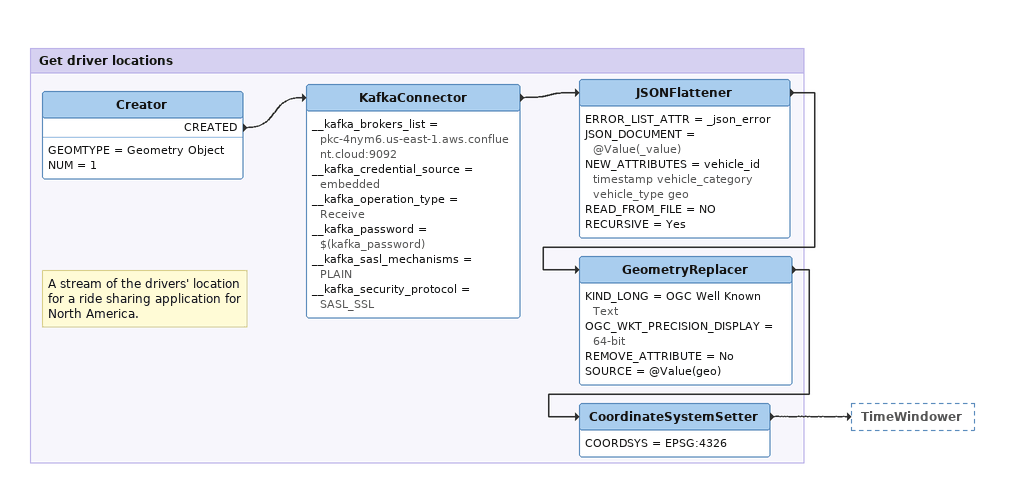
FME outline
Bookmark: Get driver locations
Note: A stream of the drivers' location for a ride sharing application for North America.
Creator
    GEOMTYPE = Geometry Object
    NUM = 1
    CREATED -> KafkaConnector
KafkaConnector
    __kafka_brokers_list = pkc-4nym6.us-east-1.aws.confluent.cloud:9092
    __kafka_credential_source = embedded
    __kafka_operation_type = Receive
    __kafka_password = $(kafka_password)
    __kafka_sasl_mechanisms = PLAIN
    __kafka_security_protocol = SASL_SSL
    -> JSONFlattener
JSONFlattener
    ERROR_LIST_ATTR = _json_error
    JSON_DOCUMENT = @Value(_value)
    NEW_ATTRIBUTES = vehicle_id timestamp vehicle_category vehicle_type geo
    READ_FROM_FILE = NO
    RECURSIVE = Yes
    -> GeometryReplacer
GeometryReplacer
    KIND_LONG = OGC Well Known Text
    OGC_WKT_PRECISION_DISPLAY = 64-bit
    REMOVE_ATTRIBUTE = No
    SOURCE = @Value(geo)
    -> CoordinateSystemSetter
CoordinateSystemSetter
    COORDSYS = EPSG:4326
    -> TimeWindower
